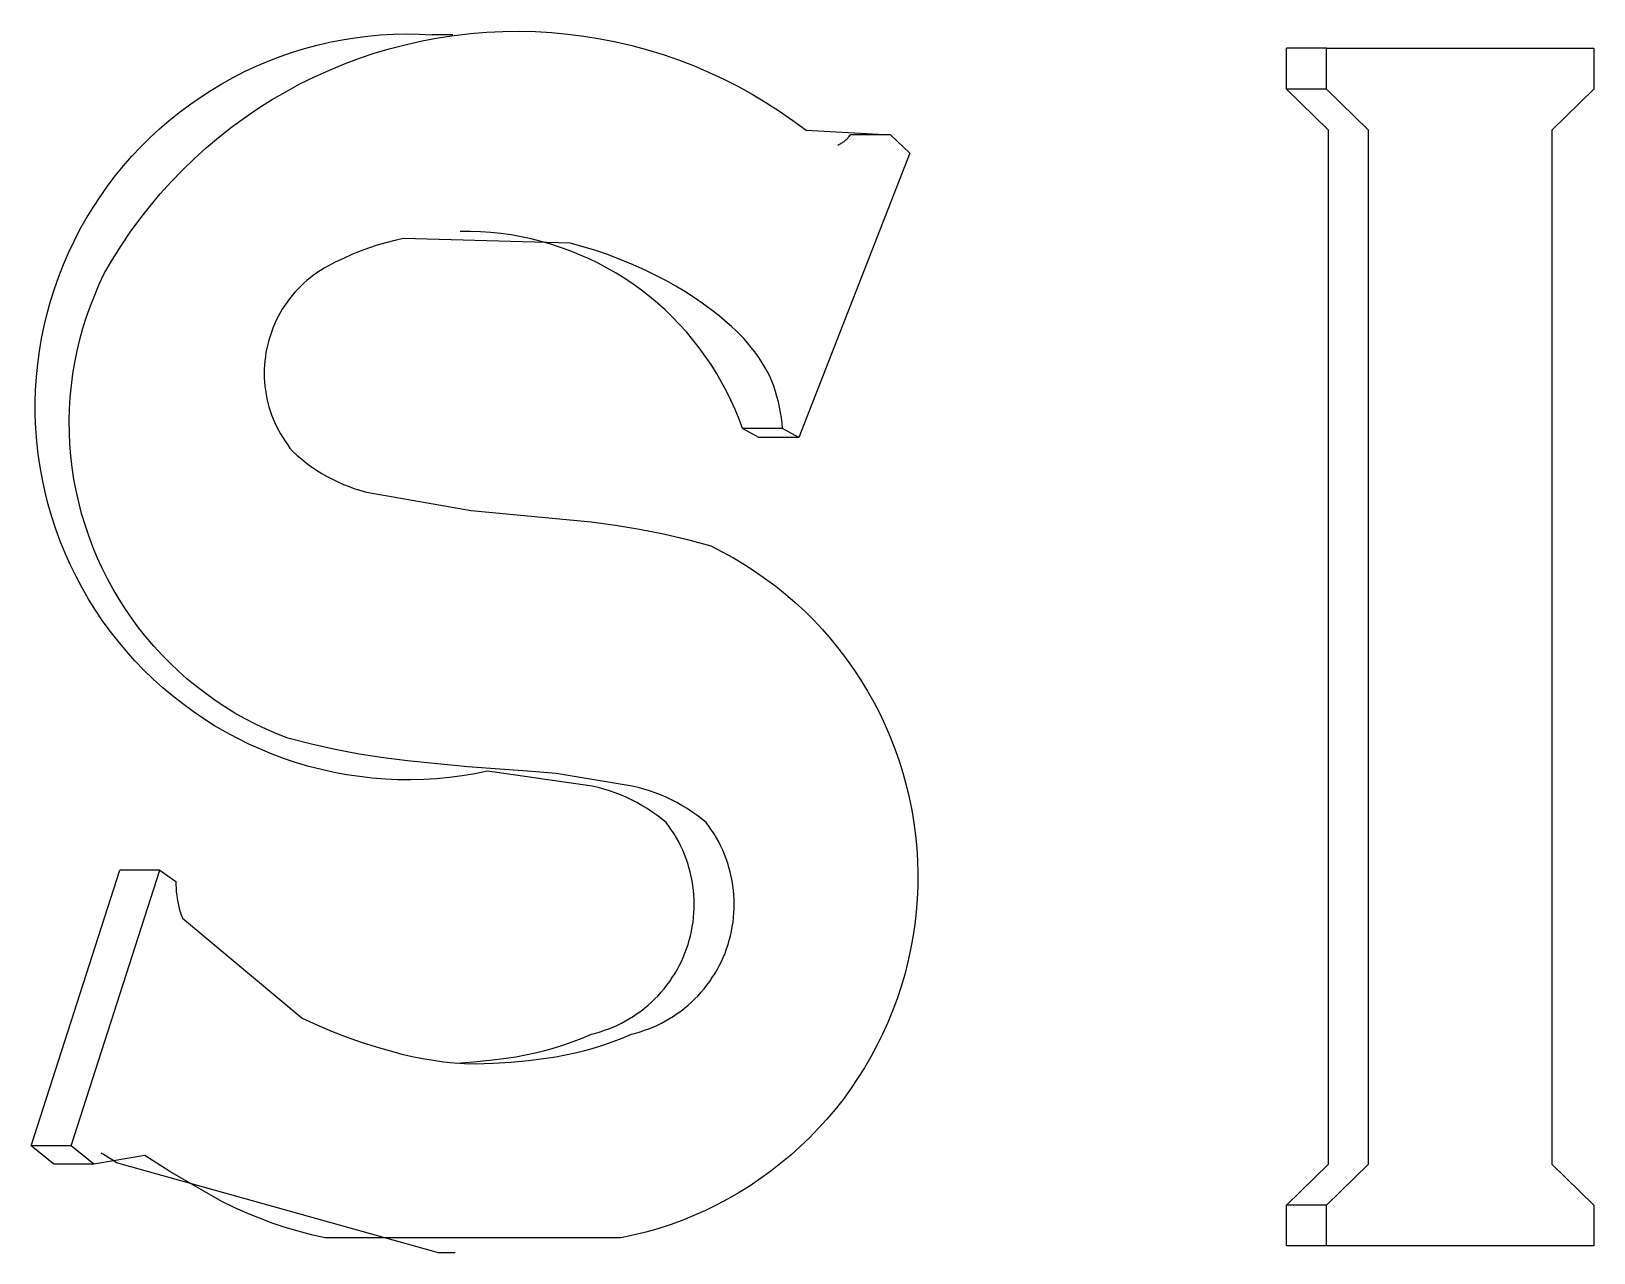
# Model space of a CAD drawing. Header units: millimetres. Extents: x -1893 to 2799, y -925 to 2353.
# Drawn here: x 1269.351 to 1271.698, y 1917.06 to 1918.894 of the extents above; entities that cross this region are included whole.
import ezdxf

# ---------------------------------------------------------------- set-up
doc = ezdxf.new("R2010")
doc.units = ezdxf.units.MM
doc.header["$MEASUREMENT"] = 0
doc.layers.add('Utwórz2D linie widoczne', color=7, linetype='Continuous', true_color=0x000000)

msp = doc.modelspace()

# ---------------------------------------------------------------- linework, layer by layer
at = {"layer": 'Utwórz2D linie widoczne'}
for p, q in [((1269.8563, 1918.8872), (1269.8755, 1918.889)), ((1269.8755, 1918.889), (1269.8949, 1918.89)), ((1269.8949, 1918.89), (1269.9142, 1918.8905)), ((1269.9142, 1918.8905), (1269.9336, 1918.8902)), ((1269.9336, 1918.8902), (1269.9529, 1918.8893)), ((1269.9843, 1918.8893), (1269.9529, 1918.8893)), ((1269.9621, 1918.8846), (1269.9863, 1918.8882)), ((1269.9863, 1918.8882), (1270.0106, 1918.891)), ((1270.0106, 1918.891), (1270.0349, 1918.893)), ((1270.0349, 1918.893), (1270.0593, 1918.8941)), ((1270.0593, 1918.8941), (1270.0837, 1918.8944)), ((1270.0837, 1918.8944), (1270.1081, 1918.8939)), ((1270.1081, 1918.8939), (1270.1325, 1918.8925)), ((1270.1325, 1918.8925), (1270.1569, 1918.8903)), ((1270.1569, 1918.8903), (1270.1811, 1918.8872)), ((1269.7429, 1918.8628), (1269.7614, 1918.8685)), ((1269.7614, 1918.8685), (1269.7801, 1918.8736)), ((1269.7801, 1918.8736), (1269.7989, 1918.878)), ((1269.7989, 1918.878), (1269.8179, 1918.8817)), ((1269.8179, 1918.8817), (1269.837, 1918.8848)), ((1269.837, 1918.8848), (1269.8563, 1918.8872)), ((1269.8672, 1918.8618), (1269.8906, 1918.8687)), ((1269.8906, 1918.8687), (1269.9143, 1918.8748)), ((1269.9143, 1918.8748), (1269.9381, 1918.8801)), ((1269.9381, 1918.8801), (1269.9621, 1918.8846)), ((1270.1811, 1918.8872), (1270.2052, 1918.8833)), ((1270.2052, 1918.8833), (1270.2292, 1918.8786)), ((1270.2292, 1918.8786), (1270.253, 1918.873)), ((1270.253, 1918.873), (1270.2765, 1918.8667)), ((1270.2765, 1918.8667), (1270.2999, 1918.8595)), ((1271.2367, 1918.8074), (1271.2367, 1918.8689)), ((1271.2968, 1918.8689), (1271.2367, 1918.8689)), ((1271.2968, 1918.8689), (1271.6983, 1918.8689)), ((1271.2968, 1918.8074), (1271.2968, 1918.8689)), ((1271.6983, 1918.8689), (1271.6983, 1918.8074)), ((1269.6712, 1918.8338), (1269.6887, 1918.842)), ((1269.6887, 1918.842), (1269.7066, 1918.8496)), ((1269.7066, 1918.8496), (1269.7246, 1918.8565)), ((1269.7246, 1918.8565), (1269.7429, 1918.8628)), ((1269.7986, 1918.8362), (1269.8211, 1918.8455)), ((1269.8211, 1918.8455), (1269.844, 1918.854)), ((1269.844, 1918.854), (1269.8672, 1918.8618)), ((1270.2999, 1918.8595), (1270.323, 1918.8515)), ((1270.323, 1918.8515), (1270.3458, 1918.8428)), ((1270.3458, 1918.8428), (1270.3683, 1918.8332)), ((1269.637, 1918.8157), (1269.6539, 1918.825)), ((1269.6539, 1918.825), (1269.6712, 1918.8338)), ((1269.7544, 1918.8153), (1269.7763, 1918.8261)), ((1269.7763, 1918.8261), (1269.7986, 1918.8362)), ((1270.3683, 1918.8332), (1270.3904, 1918.8229)), ((1270.3904, 1918.8229), (1270.4122, 1918.8119)), ((1269.5883, 1918.7841), (1269.6042, 1918.7952)), ((1269.6042, 1918.7952), (1269.6204, 1918.8057)), ((1269.6204, 1918.8057), (1269.637, 1918.8157)), ((1269.7118, 1918.7914), (1269.7329, 1918.8037)), ((1269.7329, 1918.8037), (1269.7544, 1918.8153)), ((1270.4122, 1918.8119), (1270.4336, 1918.8001)), ((1270.4336, 1918.8001), (1270.4545, 1918.7875)), ((1271.2996, 1918.7457), (1271.2367, 1918.8074)), ((1271.2968, 1918.8074), (1271.2367, 1918.8074)), ((1271.3597, 1918.7457), (1271.2968, 1918.8074)), ((1271.6983, 1918.8074), (1271.6354, 1918.7457)), ((1269.5577, 1918.7603), (1269.5728, 1918.7725)), ((1269.5728, 1918.7725), (1269.5883, 1918.7841)), ((1269.671, 1918.7646), (1269.6912, 1918.7783)), ((1269.6912, 1918.7783), (1269.7118, 1918.7914)), ((1270.4545, 1918.7875), (1270.4751, 1918.7743)), ((1270.4751, 1918.7743), (1270.4951, 1918.7603)), ((1269.5289, 1918.7345), (1269.5431, 1918.7477)), ((1269.5431, 1918.7477), (1269.5577, 1918.7603)), ((1269.632, 1918.7351), (1269.6513, 1918.7502)), ((1269.6513, 1918.7502), (1269.671, 1918.7646)), ((1270.4951, 1918.7603), (1270.5147, 1918.7457)), ((1269.5152, 1918.7209), (1269.5289, 1918.7345)), ((1269.6134, 1918.7193), (1269.632, 1918.7351)), ((1270.5147, 1918.7457), (1270.6415, 1918.739)), ((1270.5625, 1918.7236), (1270.5638, 1918.7242)), ((1270.5638, 1918.7242), (1270.5651, 1918.7248)), ((1270.5651, 1918.7248), (1270.5664, 1918.7255)), ((1270.5664, 1918.7255), (1270.5677, 1918.7262)), ((1270.5677, 1918.7262), (1270.5689, 1918.727)), ((1270.5689, 1918.727), (1270.5701, 1918.7278)), ((1270.5701, 1918.7278), (1270.5713, 1918.7286)), ((1270.5713, 1918.7286), (1270.5725, 1918.7295)), ((1270.5725, 1918.7295), (1270.5736, 1918.7304)), ((1270.5736, 1918.7304), (1270.5747, 1918.7314)), ((1270.5747, 1918.7314), (1270.5758, 1918.7323)), ((1270.5758, 1918.7323), (1270.5768, 1918.7334)), ((1270.5768, 1918.7334), (1270.5778, 1918.7344)), ((1270.5778, 1918.7344), (1270.5788, 1918.7355)), ((1270.5788, 1918.7355), (1270.5797, 1918.7366)), ((1270.5797, 1918.7366), (1270.5806, 1918.7378)), ((1270.5806, 1918.7378), (1270.5814, 1918.739)), ((1270.6415, 1918.739), (1270.5814, 1918.739)), ((1270.6415, 1918.739), (1270.6707, 1918.7116)), ((1271.2996, 1917.1931), (1271.2996, 1918.7457)), ((1271.3597, 1917.1931), (1271.3597, 1918.7457)), ((1271.6354, 1918.7457), (1271.6354, 1917.1931)), ((1269.4892, 1918.6922), (1269.5019, 1918.7068)), ((1269.5019, 1918.7068), (1269.5152, 1918.7209)), ((1269.5777, 1918.6859), (1269.5953, 1918.7029)), ((1269.5953, 1918.7029), (1269.6134, 1918.7193)), ((1270.6707, 1918.7116), (1270.5037, 1918.2842)), ((1269.4652, 1918.6618), (1269.4769, 1918.6772)), ((1269.4769, 1918.6772), (1269.4892, 1918.6922)), ((1269.5608, 1918.6683), (1269.5777, 1918.6859)), ((1269.454, 1918.646), (1269.4652, 1918.6618)), ((1269.5444, 1918.6502), (1269.5608, 1918.6683)), ((1269.4333, 1918.6133), (1269.4434, 1918.6299)), ((1269.4434, 1918.6299), (1269.454, 1918.646)), ((1269.5137, 1918.6122), (1269.5287, 1918.6315)), ((1269.5287, 1918.6315), (1269.5444, 1918.6502)), ((1269.4238, 1918.5965), (1269.4333, 1918.6133)), ((1269.4993, 1918.5925), (1269.5137, 1918.6122)), ((1269.4149, 1918.5793), (1269.4238, 1918.5965)), ((1269.4857, 1918.5722), (1269.4993, 1918.5925)), ((1269.9101, 1918.583), (1269.8968, 1918.5801)), ((1270.1604, 1918.5763), (1269.9101, 1918.583)), ((1270.0104, 1918.5939), (1269.9951, 1918.5939)), ((1270.0258, 1918.5933), (1270.0104, 1918.5939)), ((1270.0411, 1918.5923), (1270.0258, 1918.5933)), ((1270.0564, 1918.5906), (1270.0411, 1918.5923)), ((1270.0716, 1918.5885), (1270.0564, 1918.5906)), ((1270.0867, 1918.5858), (1270.0716, 1918.5885)), ((1270.1017, 1918.5826), (1270.0867, 1918.5858)), ((1269.3989, 1918.544), (1269.4066, 1918.5618)), ((1269.4066, 1918.5618), (1269.4149, 1918.5793)), ((1269.4727, 1918.5515), (1269.4857, 1918.5722)), ((1269.8447, 1918.5641), (1269.8321, 1918.559)), ((1269.8575, 1918.5688), (1269.8447, 1918.5641)), ((1269.8705, 1918.573), (1269.8575, 1918.5688)), ((1269.8836, 1918.5768), (1269.8705, 1918.573)), ((1269.8968, 1918.5801), (1269.8836, 1918.5768)), ((1270.1166, 1918.5789), (1270.1017, 1918.5826)), ((1270.1314, 1918.5747), (1270.1166, 1918.5789)), ((1270.146, 1918.5699), (1270.1314, 1918.5747)), ((1270.1604, 1918.5647), (1270.146, 1918.5699)), ((1270.1797, 1918.5709), (1270.1604, 1918.5763)), ((1270.1746, 1918.5589), (1270.1604, 1918.5647)), ((1270.1988, 1918.565), (1270.1797, 1918.5709)), ((1270.2177, 1918.5585), (1270.1988, 1918.565)), ((1269.3919, 1918.526), (1269.3989, 1918.544)), ((1269.4604, 1918.5304), (1269.4727, 1918.5515)), ((1269.7906, 1918.5386), (1269.7852, 1918.5353)), ((1269.7961, 1918.5418), (1269.7906, 1918.5386)), ((1269.8017, 1918.5447), (1269.7961, 1918.5418)), ((1269.8074, 1918.5475), (1269.8017, 1918.5447)), ((1269.8197, 1918.5534), (1269.8074, 1918.5475)), ((1269.8321, 1918.559), (1269.8197, 1918.5534)), ((1270.1887, 1918.5527), (1270.1746, 1918.5589)), ((1270.2025, 1918.546), (1270.1887, 1918.5527)), ((1270.2161, 1918.5388), (1270.2025, 1918.546)), ((1270.2294, 1918.5311), (1270.2161, 1918.5388)), ((1270.2364, 1918.5514), (1270.2177, 1918.5585)), ((1270.2548, 1918.5437), (1270.2364, 1918.5514)), ((1270.2731, 1918.5355), (1270.2548, 1918.5437)), ((1269.3854, 1918.5078), (1269.3919, 1918.526)), ((1269.4459, 1918.4983), (1269.4529, 1918.5145)), ((1269.4529, 1918.5145), (1269.4604, 1918.5304)), ((1269.7601, 1918.516), (1269.7555, 1918.5116)), ((1269.7648, 1918.5202), (1269.7601, 1918.516)), ((1269.7697, 1918.5242), (1269.7648, 1918.5202)), ((1269.7747, 1918.5281), (1269.7697, 1918.5242)), ((1269.7799, 1918.5318), (1269.7747, 1918.5281)), ((1269.7852, 1918.5353), (1269.7799, 1918.5318)), ((1270.2424, 1918.523), (1270.2294, 1918.5311)), ((1270.2551, 1918.5144), (1270.2424, 1918.523)), ((1270.2676, 1918.5054), (1270.2551, 1918.5144)), ((1270.291, 1918.5268), (1270.2731, 1918.5355)), ((1270.3051, 1918.5195), (1270.291, 1918.5268)), ((1270.3189, 1918.5117), (1270.3051, 1918.5195)), ((1269.3744, 1918.4706), (1269.3796, 1918.4893)), ((1269.3796, 1918.4893), (1269.3854, 1918.5078)), ((1269.4395, 1918.4819), (1269.4459, 1918.4983)), ((1269.7386, 1918.4926), (1269.7349, 1918.4875)), ((1269.7426, 1918.4976), (1269.7386, 1918.4926)), ((1269.7467, 1918.5024), (1269.7426, 1918.4976)), ((1269.751, 1918.5071), (1269.7467, 1918.5024)), ((1269.7555, 1918.5116), (1269.751, 1918.5071)), ((1270.2797, 1918.496), (1270.2676, 1918.5054)), ((1270.2915, 1918.4861), (1270.2797, 1918.496)), ((1270.3325, 1918.5036), (1270.3189, 1918.5117)), ((1270.3458, 1918.495), (1270.3325, 1918.5036)), ((1270.3589, 1918.486), (1270.3458, 1918.495)), ((1269.3699, 1918.4518), (1269.3744, 1918.4706)), ((1269.4336, 1918.4653), (1269.4395, 1918.4819)), ((1269.7216, 1918.4659), (1269.7187, 1918.4603)), ((1269.7246, 1918.4715), (1269.7216, 1918.4659)), ((1269.7278, 1918.477), (1269.7246, 1918.4715)), ((1269.7313, 1918.4823), (1269.7278, 1918.477)), ((1269.7349, 1918.4875), (1269.7313, 1918.4823)), ((1270.3029, 1918.4759), (1270.2915, 1918.4861)), ((1270.314, 1918.4652), (1270.3029, 1918.4759)), ((1270.3716, 1918.4766), (1270.3589, 1918.486)), ((1270.3841, 1918.4668), (1270.3716, 1918.4766)), ((1270.3962, 1918.4566), (1270.3841, 1918.4668)), ((1269.366, 1918.4329), (1269.3699, 1918.4518)), ((1269.4237, 1918.4315), (1269.4283, 1918.4485)), ((1269.4283, 1918.4485), (1269.4336, 1918.4653)), ((1269.7114, 1918.4427), (1269.7094, 1918.4367)), ((1269.7136, 1918.4486), (1269.7114, 1918.4427)), ((1269.7161, 1918.4545), (1269.7136, 1918.4486)), ((1269.7187, 1918.4603), (1269.7161, 1918.4545)), ((1270.3247, 1918.4542), (1270.314, 1918.4652)), ((1270.335, 1918.4428), (1270.3247, 1918.4542)), ((1270.3449, 1918.4311), (1270.335, 1918.4428)), ((1270.4027, 1918.451), (1270.3962, 1918.4566)), ((1270.4091, 1918.4452), (1270.4027, 1918.451)), ((1270.4152, 1918.4391), (1270.4091, 1918.4452)), ((1269.3628, 1918.4138), (1269.366, 1918.4329)), ((1269.4196, 1918.4144), (1269.4237, 1918.4315)), ((1269.7059, 1918.4245), (1269.7045, 1918.4183)), ((1269.7075, 1918.4306), (1269.7059, 1918.4245)), ((1269.7094, 1918.4367), (1269.7075, 1918.4306)), ((1270.3544, 1918.419), (1270.3449, 1918.4311)), ((1270.3634, 1918.4066), (1270.3544, 1918.419)), ((1270.4211, 1918.4328), (1270.4152, 1918.4391)), ((1270.4268, 1918.4264), (1270.4211, 1918.4328)), ((1270.4323, 1918.4197), (1270.4268, 1918.4264)), ((1270.4376, 1918.4129), (1270.4323, 1918.4197)), ((1269.3603, 1918.3946), (1269.3628, 1918.4138)), ((1269.4132, 1918.3797), (1269.4161, 1918.3971)), ((1269.4161, 1918.3971), (1269.4196, 1918.4144)), ((1269.7016, 1918.3995), (1269.7011, 1918.3931)), ((1269.7024, 1918.4058), (1269.7016, 1918.3995)), ((1269.7033, 1918.412), (1269.7024, 1918.4058)), ((1269.7045, 1918.4183), (1269.7033, 1918.412)), ((1270.372, 1918.3939), (1270.3634, 1918.4066)), ((1270.4426, 1918.4059), (1270.4376, 1918.4129)), ((1270.4474, 1918.3988), (1270.4426, 1918.4059)), ((1270.452, 1918.3914), (1270.4474, 1918.3988)), ((1269.3572, 1918.356), (1269.3584, 1918.3753)), ((1269.3584, 1918.3753), (1269.3603, 1918.3946)), ((1269.411, 1918.3623), (1269.4132, 1918.3797)), ((1269.7008, 1918.3868), (1269.7007, 1918.3805)), ((1269.7007, 1918.3805), (1269.7008, 1918.3741)), ((1269.7011, 1918.3931), (1269.7008, 1918.3868)), ((1269.7008, 1918.3741), (1269.7012, 1918.3678)), ((1270.3802, 1918.3809), (1270.372, 1918.3939)), ((1270.3879, 1918.3676), (1270.3802, 1918.3809)), ((1270.4563, 1918.384), (1270.452, 1918.3914)), ((1270.4603, 1918.3764), (1270.4563, 1918.384)), ((1270.4634, 1918.3688), (1270.4603, 1918.3764)), ((1269.3566, 1918.3367), (1269.3572, 1918.356)), ((1269.4093, 1918.3447), (1269.411, 1918.3623)), ((1269.7012, 1918.3678), (1269.7017, 1918.3615)), ((1269.7017, 1918.3615), (1269.7025, 1918.3552)), ((1269.7025, 1918.3552), (1269.7035, 1918.3489)), ((1269.7035, 1918.3489), (1269.7048, 1918.3427)), ((1270.3952, 1918.3541), (1270.3879, 1918.3676)), ((1270.402, 1918.3403), (1270.3952, 1918.3541)), ((1270.4662, 1918.3612), (1270.4634, 1918.3688)), ((1270.4688, 1918.3535), (1270.4662, 1918.3612)), ((1270.4711, 1918.3457), (1270.4688, 1918.3535)), ((1269.3567, 1918.3173), (1269.3566, 1918.3367)), ((1269.4078, 1918.3095), (1269.4082, 1918.3271)), ((1269.4082, 1918.3271), (1269.4093, 1918.3447)), ((1269.7048, 1918.3427), (1269.7062, 1918.3365)), ((1269.7062, 1918.3365), (1269.7078, 1918.3304)), ((1269.7078, 1918.3304), (1269.7097, 1918.3243)), ((1270.4083, 1918.3263), (1270.402, 1918.3403)), ((1270.4141, 1918.3121), (1270.4083, 1918.3263)), ((1270.4732, 1918.3378), (1270.4711, 1918.3457)), ((1270.475, 1918.3299), (1270.4732, 1918.3378)), ((1270.4765, 1918.3219), (1270.475, 1918.3299)), ((1269.3575, 1918.298), (1269.3567, 1918.3173)), ((1269.408, 1918.2919), (1269.4078, 1918.3095)), ((1269.7097, 1918.3243), (1269.7118, 1918.3183)), ((1269.7118, 1918.3183), (1269.714, 1918.3124)), ((1269.714, 1918.3124), (1269.7165, 1918.3065)), ((1269.7165, 1918.3065), (1269.7192, 1918.3008)), ((1270.4194, 1918.2977), (1270.4141, 1918.3121)), ((1270.4778, 1918.3139), (1270.4765, 1918.3219)), ((1270.4788, 1918.3058), (1270.4778, 1918.3139)), ((1270.4795, 1918.2977), (1270.4788, 1918.3058)), ((1269.359, 1918.2787), (1269.3575, 1918.298)), ((1269.3611, 1918.2594), (1269.359, 1918.2787)), ((1269.4088, 1918.2743), (1269.408, 1918.2919)), ((1269.7192, 1918.3008), (1269.7221, 1918.2951)), ((1269.7221, 1918.2951), (1269.7252, 1918.2896)), ((1269.7252, 1918.2896), (1269.7284, 1918.2841)), ((1269.7284, 1918.2841), (1269.7319, 1918.2788)), ((1269.7319, 1918.2788), (1269.7355, 1918.2736)), ((1270.4436, 1918.2842), (1270.4194, 1918.2977)), ((1270.4795, 1918.2977), (1270.4194, 1918.2977)), ((1270.5037, 1918.2842), (1270.4436, 1918.2842)), ((1270.5037, 1918.2842), (1270.4795, 1918.2977)), ((1269.3639, 1918.2403), (1269.3611, 1918.2594)), ((1269.4102, 1918.2568), (1269.4088, 1918.2743)), ((1269.4122, 1918.2393), (1269.4102, 1918.2568)), ((1269.7355, 1918.2736), (1269.7393, 1918.2685)), ((1269.7393, 1918.2685), (1269.7433, 1918.2636)), ((1269.7433, 1918.2636), (1269.7501, 1918.2574)), ((1269.7501, 1918.2574), (1269.7571, 1918.2516)), ((1269.3673, 1918.2212), (1269.3639, 1918.2403)), ((1269.4148, 1918.2219), (1269.4122, 1918.2393)), ((1269.7571, 1918.2516), (1269.7644, 1918.2459)), ((1269.7644, 1918.2459), (1269.7718, 1918.2405)), ((1269.7718, 1918.2405), (1269.7794, 1918.2354)), ((1269.7794, 1918.2354), (1269.7872, 1918.2305)), ((1269.3714, 1918.2023), (1269.3673, 1918.2212)), ((1269.4181, 1918.2045), (1269.4148, 1918.2219)), ((1269.7872, 1918.2305), (1269.7951, 1918.226)), ((1269.7951, 1918.226), (1269.8032, 1918.2217)), ((1269.8032, 1918.2217), (1269.8115, 1918.2176)), ((1269.8115, 1918.2176), (1269.8199, 1918.2139)), ((1269.8199, 1918.2139), (1269.8284, 1918.2105)), ((1269.8284, 1918.2105), (1269.837, 1918.2074)), ((1269.837, 1918.2074), (1269.8457, 1918.2045)), ((1269.3762, 1918.1835), (1269.3714, 1918.2023)), ((1269.4219, 1918.1873), (1269.4181, 1918.2045)), ((1269.4263, 1918.1703), (1269.4219, 1918.1873)), ((1269.8457, 1918.2045), (1269.8545, 1918.202)), ((1269.8545, 1918.202), (1270.0117, 1918.1748)), ((1269.3816, 1918.165), (1269.3762, 1918.1835)), ((1269.3876, 1918.1466), (1269.3816, 1918.165)), ((1269.4314, 1918.1534), (1269.4263, 1918.1703)), ((1270.0117, 1918.1748), (1270.1919, 1918.1575)), ((1269.3943, 1918.1284), (1269.3876, 1918.1466)), ((1269.437, 1918.1367), (1269.4314, 1918.1534)), ((1270.1919, 1918.1575), (1270.2283, 1918.1528)), ((1270.2283, 1918.1528), (1270.2646, 1918.1469)), ((1270.2646, 1918.1469), (1270.3006, 1918.1396)), ((1270.3006, 1918.1396), (1270.3364, 1918.1312)), ((1269.4015, 1918.1105), (1269.3943, 1918.1284)), ((1269.4432, 1918.1202), (1269.437, 1918.1367)), ((1269.4499, 1918.104), (1269.4432, 1918.1202)), ((1270.3364, 1918.1312), (1270.3719, 1918.1215)), ((1270.3719, 1918.1215), (1270.3889, 1918.1128)), ((1269.4094, 1918.0928), (1269.4015, 1918.1105)), ((1269.418, 1918.0754), (1269.4094, 1918.0928)), ((1269.4572, 1918.0879), (1269.4499, 1918.104)), ((1270.3889, 1918.1128), (1270.4057, 1918.1035)), ((1270.4057, 1918.1035), (1270.4221, 1918.0937)), ((1270.4221, 1918.0937), (1270.4382, 1918.0833)), ((1269.4271, 1918.0583), (1269.418, 1918.0754)), ((1269.4651, 1918.0722), (1269.4572, 1918.0879)), ((1269.4735, 1918.0567), (1269.4651, 1918.0722)), ((1270.4382, 1918.0833), (1270.4539, 1918.0723)), ((1270.4539, 1918.0723), (1270.4692, 1918.0609)), ((1269.4368, 1918.0416), (1269.4271, 1918.0583)), ((1269.4825, 1918.0415), (1269.4735, 1918.0567)), ((1270.4692, 1918.0609), (1270.4841, 1918.0488)), ((1270.4841, 1918.0488), (1270.4986, 1918.0363)), ((1269.447, 1918.0252), (1269.4368, 1918.0416)), ((1269.4578, 1918.0091), (1269.447, 1918.0252)), ((1269.492, 1918.0267), (1269.4825, 1918.0415)), ((1269.502, 1918.0122), (1269.492, 1918.0267)), ((1270.4986, 1918.0363), (1270.5127, 1918.0233)), ((1270.5127, 1918.0233), (1270.5263, 1918.0098)), ((1269.4692, 1917.9935), (1269.4578, 1918.0091)), ((1269.5124, 1917.998), (1269.502, 1918.0122)), ((1269.5234, 1917.9843), (1269.5124, 1917.998)), ((1270.5263, 1918.0098), (1270.5394, 1917.9958)), ((1269.4811, 1917.9782), (1269.4692, 1917.9935)), ((1269.4936, 1917.9634), (1269.4811, 1917.9782)), ((1269.5349, 1917.9709), (1269.5234, 1917.9843)), ((1270.5394, 1917.9958), (1270.552, 1917.9814)), ((1270.552, 1917.9814), (1270.5641, 1917.9666)), ((1269.5065, 1917.949), (1269.4936, 1917.9634)), ((1269.5199, 1917.935), (1269.5065, 1917.949)), ((1269.5468, 1917.9579), (1269.5349, 1917.9709)), ((1269.5591, 1917.9453), (1269.5468, 1917.9579)), ((1270.5641, 1917.9666), (1270.5757, 1917.9514)), ((1270.5757, 1917.9514), (1270.5868, 1917.9357)), ((1269.5338, 1917.9215), (1269.5199, 1917.935)), ((1269.5719, 1917.9332), (1269.5591, 1917.9453)), ((1269.5851, 1917.9216), (1269.5719, 1917.9332)), ((1270.5868, 1917.9357), (1270.5973, 1917.9197)), ((1269.5482, 1917.9086), (1269.5338, 1917.9215)), ((1269.563, 1917.8961), (1269.5482, 1917.9086)), ((1269.5987, 1917.9104), (1269.5851, 1917.9216)), ((1269.6127, 1917.8996), (1269.5987, 1917.9104)), ((1270.5973, 1917.9197), (1270.6072, 1917.9033)), ((1270.6072, 1917.9033), (1270.6166, 1917.8866)), ((1269.5782, 1917.8841), (1269.563, 1917.8961)), ((1269.5938, 1917.8727), (1269.5782, 1917.8841)), ((1269.627, 1917.8894), (1269.6127, 1917.8996)), ((1269.6417, 1917.8797), (1269.627, 1917.8894)), ((1269.6567, 1917.8705), (1269.6417, 1917.8797)), ((1270.6166, 1917.8866), (1270.6254, 1917.8696)), ((1269.6098, 1917.8618), (1269.5938, 1917.8727)), ((1269.6262, 1917.8515), (1269.6098, 1917.8618)), ((1269.6721, 1917.8618), (1269.6567, 1917.8705)), ((1269.6877, 1917.8537), (1269.6721, 1917.8618)), ((1270.6254, 1917.8696), (1270.6336, 1917.8523)), ((1269.6429, 1917.8417), (1269.6262, 1917.8515)), ((1269.6599, 1917.8326), (1269.6429, 1917.8417)), ((1269.6773, 1917.824), (1269.6599, 1917.8326)), ((1269.7036, 1917.8461), (1269.6877, 1917.8537)), ((1269.7198, 1917.8391), (1269.7036, 1917.8461)), ((1269.7362, 1917.8326), (1269.7198, 1917.8391)), ((1269.7717, 1917.8236), (1269.7362, 1917.8326)), ((1270.6336, 1917.8523), (1270.6412, 1917.8347)), ((1270.6412, 1917.8347), (1270.6481, 1917.8169)), ((1269.6949, 1917.816), (1269.6773, 1917.824)), ((1269.7128, 1917.8087), (1269.6949, 1917.816)), ((1269.731, 1917.8019), (1269.7128, 1917.8087)), ((1269.8075, 1917.8156), (1269.7717, 1917.8236)), ((1269.8435, 1917.8088), (1269.8075, 1917.8156)), ((1269.8797, 1917.8031), (1269.8435, 1917.8088)), ((1270.6481, 1917.8169), (1270.6545, 1917.7988)), ((1269.7493, 1917.7958), (1269.731, 1917.8019)), ((1269.7679, 1917.7904), (1269.7493, 1917.7958)), ((1269.7867, 1917.7855), (1269.7679, 1917.7904)), ((1269.8056, 1917.7814), (1269.7867, 1917.7855)), ((1269.9161, 1917.7985), (1269.8797, 1917.8031)), ((1270.0061, 1917.7896), (1269.9161, 1917.7985)), ((1270.0963, 1917.7831), (1270.0061, 1917.7896)), ((1270.6545, 1917.7988), (1270.6602, 1917.7806)), ((1269.8246, 1917.7779), (1269.8056, 1917.7814)), ((1269.8437, 1917.775), (1269.8246, 1917.7779)), ((1269.863, 1917.7728), (1269.8437, 1917.775)), ((1269.8823, 1917.7713), (1269.863, 1917.7728)), ((1269.9016, 1917.7704), (1269.8823, 1917.7713)), ((1269.921, 1917.7703), (1269.9016, 1917.7704)), ((1269.9403, 1917.7707), (1269.921, 1917.7703)), ((1269.9596, 1917.7719), (1269.9403, 1917.7707)), ((1269.9789, 1917.7737), (1269.9596, 1917.7719)), ((1269.9981, 1917.7762), (1269.9789, 1917.7737)), ((1270.0172, 1917.7793), (1269.9981, 1917.7762)), ((1270.0362, 1917.7831), (1270.0172, 1917.7793)), ((1270.1935, 1917.7608), (1270.0362, 1917.7831)), ((1270.1392, 1917.7798), (1270.0963, 1917.7831)), ((1270.2536, 1917.7608), (1270.1392, 1917.7798)), ((1270.6602, 1917.7806), (1270.6653, 1917.7621)), ((1270.6653, 1917.7621), (1270.6698, 1917.7435)), ((1270.2022, 1917.7587), (1270.1935, 1917.7608)), ((1270.2108, 1917.7564), (1270.2022, 1917.7587)), ((1270.2193, 1917.7537), (1270.2108, 1917.7564)), ((1270.2278, 1917.7508), (1270.2193, 1917.7537)), ((1270.2361, 1917.7475), (1270.2278, 1917.7508)), ((1270.2443, 1917.744), (1270.2361, 1917.7475)), ((1270.2524, 1917.7402), (1270.2443, 1917.744)), ((1270.2604, 1917.7361), (1270.2524, 1917.7402)), ((1270.2623, 1917.7587), (1270.2536, 1917.7608)), ((1270.2709, 1917.7564), (1270.2623, 1917.7587)), ((1270.2794, 1917.7537), (1270.2709, 1917.7564)), ((1270.2879, 1917.7508), (1270.2794, 1917.7537)), ((1270.2962, 1917.7475), (1270.2879, 1917.7508)), ((1270.3044, 1917.744), (1270.2962, 1917.7475)), ((1270.3125, 1917.7402), (1270.3044, 1917.744)), ((1270.3205, 1917.7361), (1270.3125, 1917.7402)), ((1270.6698, 1917.7435), (1270.6736, 1917.7247)), ((1270.2682, 1917.7317), (1270.2604, 1917.7361)), ((1270.2758, 1917.727), (1270.2682, 1917.7317)), ((1270.2833, 1917.7221), (1270.2758, 1917.727)), ((1270.2906, 1917.717), (1270.2833, 1917.7221)), ((1270.2978, 1917.7115), (1270.2906, 1917.717)), ((1270.3283, 1917.7317), (1270.3205, 1917.7361)), ((1270.3359, 1917.727), (1270.3283, 1917.7317)), ((1270.3434, 1917.7221), (1270.3359, 1917.727)), ((1270.3507, 1917.717), (1270.3434, 1917.7221)), ((1270.3579, 1917.7115), (1270.3507, 1917.717)), ((1270.6736, 1917.7247), (1270.6767, 1917.7058)), ((1270.3047, 1917.7059), (1270.2978, 1917.7115)), ((1270.3088, 1917.7004), (1270.3047, 1917.7059)), ((1270.3128, 1917.6947), (1270.3088, 1917.7004)), ((1270.3165, 1917.6889), (1270.3128, 1917.6947)), ((1270.3648, 1917.7059), (1270.3579, 1917.7115)), ((1270.3689, 1917.7004), (1270.3648, 1917.7059)), ((1270.3729, 1917.6947), (1270.3689, 1917.7004)), ((1270.3766, 1917.6889), (1270.3729, 1917.6947)), ((1270.6767, 1917.7058), (1270.6792, 1917.6868)), ((1270.3201, 1917.683), (1270.3165, 1917.6889)), ((1270.3234, 1917.6769), (1270.3201, 1917.683)), ((1270.3265, 1917.6708), (1270.3234, 1917.6769)), ((1270.3295, 1917.6645), (1270.3265, 1917.6708)), ((1270.3802, 1917.683), (1270.3766, 1917.6889)), ((1270.3835, 1917.6769), (1270.3802, 1917.683)), ((1270.3866, 1917.6708), (1270.3835, 1917.6769)), ((1270.3896, 1917.6645), (1270.3866, 1917.6708)), ((1270.6792, 1917.6868), (1270.681, 1917.6678)), ((1270.681, 1917.6678), (1270.6822, 1917.6486)), ((1270.3322, 1917.6581), (1270.3295, 1917.6645)), ((1270.3346, 1917.6517), (1270.3322, 1917.6581)), ((1270.3369, 1917.6452), (1270.3346, 1917.6517)), ((1270.3389, 1917.6386), (1270.3369, 1917.6452)), ((1270.3923, 1917.6581), (1270.3896, 1917.6645)), ((1270.3947, 1917.6517), (1270.3923, 1917.6581)), ((1270.397, 1917.6452), (1270.3947, 1917.6517)), ((1270.399, 1917.6386), (1270.397, 1917.6452)), ((1270.6822, 1917.6486), (1270.6827, 1917.6295)), ((1269.3506, 1917.2207), (1269.4838, 1917.6344)), ((1269.4107, 1917.2207), (1269.5439, 1917.6344)), ((1269.5439, 1917.6344), (1269.4838, 1917.6344)), ((1269.5439, 1917.6344), (1269.5681, 1917.6175)), ((1270.3407, 1917.6319), (1270.3389, 1917.6386)), ((1270.3423, 1917.6252), (1270.3407, 1917.6319)), ((1270.3436, 1917.6184), (1270.3423, 1917.6252)), ((1270.4008, 1917.6319), (1270.399, 1917.6386)), ((1270.4024, 1917.6252), (1270.4008, 1917.6319)), ((1270.4037, 1917.6184), (1270.4024, 1917.6252)), ((1270.6827, 1917.6295), (1270.6825, 1917.6103)), ((1269.5681, 1917.6175), (1269.5681, 1917.6124)), ((1269.5681, 1917.6124), (1269.5683, 1917.6073)), ((1269.5683, 1917.6073), (1269.5686, 1917.6022)), ((1269.5686, 1917.6022), (1269.5692, 1917.5971)), ((1269.5692, 1917.5971), (1269.5699, 1917.592)), ((1270.3447, 1917.6116), (1270.3436, 1917.6184)), ((1270.3456, 1917.6047), (1270.3447, 1917.6116)), ((1270.3462, 1917.5979), (1270.3456, 1917.6047)), ((1270.3466, 1917.591), (1270.3462, 1917.5979)), ((1270.4048, 1917.6116), (1270.4037, 1917.6184)), ((1270.4057, 1917.6047), (1270.4048, 1917.6116)), ((1270.4063, 1917.5979), (1270.4057, 1917.6047)), ((1270.4067, 1917.591), (1270.4063, 1917.5979)), ((1270.6825, 1917.6103), (1270.6817, 1917.5912)), ((1269.5699, 1917.592), (1269.5707, 1917.587)), ((1269.5707, 1917.587), (1269.5718, 1917.582)), ((1269.5718, 1917.582), (1269.573, 1917.577)), ((1269.573, 1917.577), (1269.5744, 1917.5721)), ((1270.3463, 1917.5702), (1270.3467, 1917.5771)), ((1270.3467, 1917.5841), (1270.3466, 1917.591)), ((1270.3467, 1917.5771), (1270.3467, 1917.5841)), ((1270.4064, 1917.5702), (1270.4068, 1917.5771)), ((1270.4068, 1917.5841), (1270.4067, 1917.591)), ((1270.4068, 1917.5771), (1270.4068, 1917.5841)), ((1270.6817, 1917.5912), (1270.6802, 1917.5721)), ((1269.5744, 1917.5721), (1269.576, 1917.5673)), ((1269.576, 1917.5673), (1269.5777, 1917.5625)), ((1269.5777, 1917.5625), (1269.7578, 1917.4121)), ((1270.3439, 1917.5497), (1270.345, 1917.5565)), ((1270.345, 1917.5565), (1270.3458, 1917.5634)), ((1270.3458, 1917.5634), (1270.3463, 1917.5702)), ((1270.404, 1917.5497), (1270.4051, 1917.5565)), ((1270.4051, 1917.5565), (1270.4059, 1917.5634)), ((1270.4059, 1917.5634), (1270.4064, 1917.5702)), ((1270.6781, 1917.5531), (1270.6753, 1917.5341)), ((1270.6802, 1917.5721), (1270.6781, 1917.5531)), ((1270.3375, 1917.5228), (1270.3394, 1917.5295)), ((1270.3394, 1917.5295), (1270.3412, 1917.5361)), ((1270.3412, 1917.5361), (1270.3427, 1917.5429)), ((1270.3427, 1917.5429), (1270.3439, 1917.5497)), ((1270.3976, 1917.5228), (1270.3995, 1917.5295)), ((1270.3995, 1917.5295), (1270.4013, 1917.5361)), ((1270.4013, 1917.5361), (1270.4028, 1917.5429)), ((1270.4028, 1917.5429), (1270.404, 1917.5497)), ((1270.6753, 1917.5341), (1270.6718, 1917.5153)), ((1270.3274, 1917.4972), (1270.3302, 1917.5034)), ((1270.3302, 1917.5034), (1270.3328, 1917.5098)), ((1270.3328, 1917.5098), (1270.3353, 1917.5163)), ((1270.3353, 1917.5163), (1270.3375, 1917.5228)), ((1270.3875, 1917.4972), (1270.3903, 1917.5034)), ((1270.3903, 1917.5034), (1270.393, 1917.5098)), ((1270.393, 1917.5098), (1270.3954, 1917.5163)), ((1270.3954, 1917.5163), (1270.3976, 1917.5228)), ((1270.6718, 1917.5153), (1270.6677, 1917.4966)), ((1270.3175, 1917.4789), (1270.321, 1917.4849)), ((1270.321, 1917.4849), (1270.3243, 1917.491)), ((1270.3243, 1917.491), (1270.3274, 1917.4972)), ((1270.3776, 1917.4789), (1270.3811, 1917.4849)), ((1270.3811, 1917.4849), (1270.3844, 1917.491)), ((1270.3844, 1917.491), (1270.3875, 1917.4972)), ((1270.6677, 1917.4966), (1270.663, 1917.478)), ((1270.2971, 1917.4511), (1270.3015, 1917.4564)), ((1270.3015, 1917.4564), (1270.3058, 1917.4618)), ((1270.3058, 1917.4618), (1270.3099, 1917.4674)), ((1270.3099, 1917.4674), (1270.3138, 1917.4731)), ((1270.3138, 1917.4731), (1270.3175, 1917.4789)), ((1270.3572, 1917.4511), (1270.3616, 1917.4564)), ((1270.3616, 1917.4564), (1270.3659, 1917.4618)), ((1270.3659, 1917.4618), (1270.37, 1917.4674)), ((1270.37, 1917.4674), (1270.3739, 1917.4731)), ((1270.3739, 1917.4731), (1270.3776, 1917.4789)), ((1270.6576, 1917.4597), (1270.6516, 1917.4415)), ((1270.663, 1917.478), (1270.6576, 1917.4597)), ((1270.2775, 1917.4317), (1270.2826, 1917.4363)), ((1270.2826, 1917.4363), (1270.2876, 1917.4411)), ((1270.2876, 1917.4411), (1270.2924, 1917.446)), ((1270.2924, 1917.446), (1270.2971, 1917.4511)), ((1270.3376, 1917.4317), (1270.3427, 1917.4363)), ((1270.3427, 1917.4363), (1270.3477, 1917.4411)), ((1270.3477, 1917.4411), (1270.3525, 1917.446)), ((1270.3525, 1917.446), (1270.3572, 1917.4511)), ((1270.6516, 1917.4415), (1270.6449, 1917.4235)), ((1269.7578, 1917.4121), (1269.7795, 1917.402)), ((1270.2436, 1917.408), (1270.2496, 1917.4115)), ((1270.2496, 1917.4115), (1270.2554, 1917.4151)), ((1270.2554, 1917.4151), (1270.2611, 1917.419)), ((1270.2611, 1917.419), (1270.2667, 1917.423)), ((1270.2667, 1917.423), (1270.2722, 1917.4273)), ((1270.2722, 1917.4273), (1270.2775, 1917.4317)), ((1270.3037, 1917.408), (1270.3097, 1917.4115)), ((1270.3097, 1917.4115), (1270.3155, 1917.4151)), ((1270.3155, 1917.4151), (1270.3213, 1917.419)), ((1270.3213, 1917.419), (1270.3268, 1917.423)), ((1270.3268, 1917.423), (1270.3323, 1917.4273)), ((1270.3323, 1917.4273), (1270.3376, 1917.4317)), ((1270.6449, 1917.4235), (1270.6376, 1917.4058)), ((1269.7795, 1917.402), (1269.8015, 1917.3927)), ((1269.8015, 1917.3927), (1269.8237, 1917.3841)), ((1270.1785, 1917.3824), (1270.1922, 1917.3882)), ((1270.1922, 1917.3882), (1270.1989, 1917.3899)), ((1270.1989, 1917.3899), (1270.2055, 1917.3918)), ((1270.2055, 1917.3918), (1270.2121, 1917.394)), ((1270.2121, 1917.394), (1270.2186, 1917.3963)), ((1270.2186, 1917.3963), (1270.225, 1917.3989)), ((1270.225, 1917.3989), (1270.2313, 1917.4017)), ((1270.2313, 1917.4017), (1270.2375, 1917.4048)), ((1270.2375, 1917.4048), (1270.2436, 1917.408)), ((1270.2386, 1917.3824), (1270.2523, 1917.3882)), ((1270.2523, 1917.3882), (1270.259, 1917.3899)), ((1270.259, 1917.3899), (1270.2656, 1917.3918)), ((1270.2656, 1917.3918), (1270.2722, 1917.394)), ((1270.2722, 1917.394), (1270.2787, 1917.3963)), ((1270.2787, 1917.3963), (1270.2851, 1917.3989)), ((1270.2851, 1917.3989), (1270.2914, 1917.4017)), ((1270.2914, 1917.4017), (1270.2976, 1917.4048)), ((1270.2976, 1917.4048), (1270.3037, 1917.408)), ((1270.6298, 1917.3884), (1270.6213, 1917.3712)), ((1270.6376, 1917.4058), (1270.6298, 1917.3884)), ((1269.8237, 1917.3841), (1269.8462, 1917.3762)), ((1269.8462, 1917.3762), (1269.869, 1917.369)), ((1269.869, 1917.369), (1269.892, 1917.3625)), ((1269.892, 1917.3625), (1269.9074, 1917.3584)), ((1270.1079, 1917.3601), (1270.1223, 1917.3637)), ((1270.1223, 1917.3637), (1270.1366, 1917.3677)), ((1270.1366, 1917.3677), (1270.1507, 1917.3721)), ((1270.1507, 1917.3721), (1270.1647, 1917.377)), ((1270.1647, 1917.377), (1270.1785, 1917.3824)), ((1270.168, 1917.3601), (1270.1824, 1917.3637)), ((1270.1824, 1917.3637), (1270.1967, 1917.3677)), ((1270.1967, 1917.3677), (1270.2108, 1917.3721)), ((1270.2108, 1917.3721), (1270.2248, 1917.377)), ((1270.2248, 1917.377), (1270.2386, 1917.3824)), ((1270.6213, 1917.3712), (1270.6122, 1917.3543)), ((1269.9074, 1917.3584), (1269.9229, 1917.3548)), ((1269.9229, 1917.3548), (1269.9385, 1917.3516)), ((1269.9385, 1917.3516), (1269.9543, 1917.349)), ((1269.9543, 1917.349), (1269.9701, 1917.3469)), ((1269.9701, 1917.3469), (1269.9859, 1917.3453)), ((1269.9859, 1917.3453), (1270.0018, 1917.3443)), ((1269.9902, 1917.3448), (1270.0149, 1917.3467)), ((1270.0018, 1917.3443), (1270.0178, 1917.3437)), ((1270.0149, 1917.3467), (1270.0396, 1917.3492)), ((1270.0178, 1917.3437), (1270.0445, 1917.3446)), ((1270.0396, 1917.3492), (1270.0641, 1917.3523)), ((1270.0445, 1917.3446), (1270.0711, 1917.3463)), ((1270.0641, 1917.3523), (1270.0788, 1917.3544)), ((1270.0711, 1917.3463), (1270.0977, 1917.3489)), ((1270.0788, 1917.3544), (1270.0934, 1917.357)), ((1270.0934, 1917.357), (1270.1079, 1917.3601)), ((1270.0977, 1917.3489), (1270.1242, 1917.3523)), ((1270.1242, 1917.3523), (1270.1389, 1917.3544)), ((1270.1389, 1917.3544), (1270.1535, 1917.357)), ((1270.1535, 1917.357), (1270.168, 1917.3601)), ((1270.6122, 1917.3543), (1270.6026, 1917.3378)), ((1270.5923, 1917.3216), (1270.5816, 1917.3057)), ((1270.6026, 1917.3378), (1270.5923, 1917.3216)), ((1270.5816, 1917.3057), (1270.5703, 1917.2903)), ((1270.5584, 1917.2752), (1270.5461, 1917.2606)), ((1270.5703, 1917.2903), (1270.5584, 1917.2752)), ((1270.5332, 1917.2464), (1270.5199, 1917.2327)), ((1270.5461, 1917.2606), (1270.5332, 1917.2464)), ((1270.5199, 1917.2327), (1270.5061, 1917.2194)), ((1269.3847, 1917.1931), (1269.3506, 1917.2207)), ((1269.4107, 1917.2207), (1269.3506, 1917.2207)), ((1269.4448, 1917.1931), (1269.4107, 1917.2207)), ((1269.5214, 1917.2062), (1269.4448, 1917.1931)), ((1269.4615, 1917.2061), (1269.4555, 1917.2094)), ((1269.4674, 1917.2026), (1269.4615, 1917.2061)), ((1269.4732, 1917.1989), (1269.4674, 1917.2026)), ((1269.4789, 1917.195), (1269.4732, 1917.1989)), ((1269.5587, 1917.1818), (1269.5214, 1917.2062)), ((1270.4918, 1917.2066), (1270.4771, 1917.1943)), ((1270.5061, 1917.2194), (1270.4918, 1917.2066)), ((1269.4448, 1917.1931), (1269.3847, 1917.1931)), ((1269.9625, 1917.0599), (1269.4789, 1917.195)), ((1269.6371, 1917.1367), (1269.5587, 1917.1818)), ((1270.462, 1917.1825), (1270.4465, 1917.1713)), ((1270.4771, 1917.1943), (1270.462, 1917.1825)), ((1271.2367, 1917.1315), (1271.2996, 1917.1931)), ((1271.2968, 1917.1315), (1271.3597, 1917.1931)), ((1271.6354, 1917.1931), (1271.6983, 1917.1315)), ((1270.4306, 1917.1606), (1270.4144, 1917.1505)), ((1270.4465, 1917.1713), (1270.4306, 1917.1606)), ((1269.6556, 1917.1278), (1269.6371, 1917.1367)), ((1269.6744, 1917.1195), (1269.6556, 1917.1278)), ((1270.3808, 1917.1319), (1270.3636, 1917.1235)), ((1270.3978, 1917.1409), (1270.3808, 1917.1319)), ((1270.4144, 1917.1505), (1270.3978, 1917.1409)), ((1271.2367, 1917.0701), (1271.2367, 1917.1315)), ((1271.2968, 1917.1315), (1271.2367, 1917.1315)), ((1271.2968, 1917.0701), (1271.2968, 1917.1315)), ((1271.6983, 1917.1315), (1271.6983, 1917.0701)), ((1269.6934, 1917.1117), (1269.6744, 1917.1195)), ((1269.7126, 1917.1046), (1269.6934, 1917.1117)), ((1269.7321, 1917.098), (1269.7126, 1917.1046)), ((1270.3284, 1917.1085), (1270.3104, 1917.102)), ((1270.3461, 1917.1157), (1270.3284, 1917.1085)), ((1270.3636, 1917.1235), (1270.3461, 1917.1157)), ((1269.7518, 1917.0921), (1269.7321, 1917.098)), ((1269.7716, 1917.0868), (1269.7518, 1917.0921)), ((1269.7916, 1917.0821), (1269.7716, 1917.0868)), ((1270.2365, 1917.0821), (1269.7916, 1917.0821)), ((1270.2552, 1917.0861), (1270.2365, 1917.0821)), ((1270.2738, 1917.0907), (1270.2552, 1917.0861)), ((1270.2922, 1917.096), (1270.2738, 1917.0907)), ((1270.3104, 1917.102), (1270.2922, 1917.096)), ((1269.9875, 1917.0599), (1269.9625, 1917.0599)), ((1271.2968, 1917.0701), (1271.2367, 1917.0701)), ((1271.6983, 1917.0701), (1271.2968, 1917.0701))]:
    msp.add_line(p, q, dxfattribs=at)

doc.saveas('drawing.dxf')
